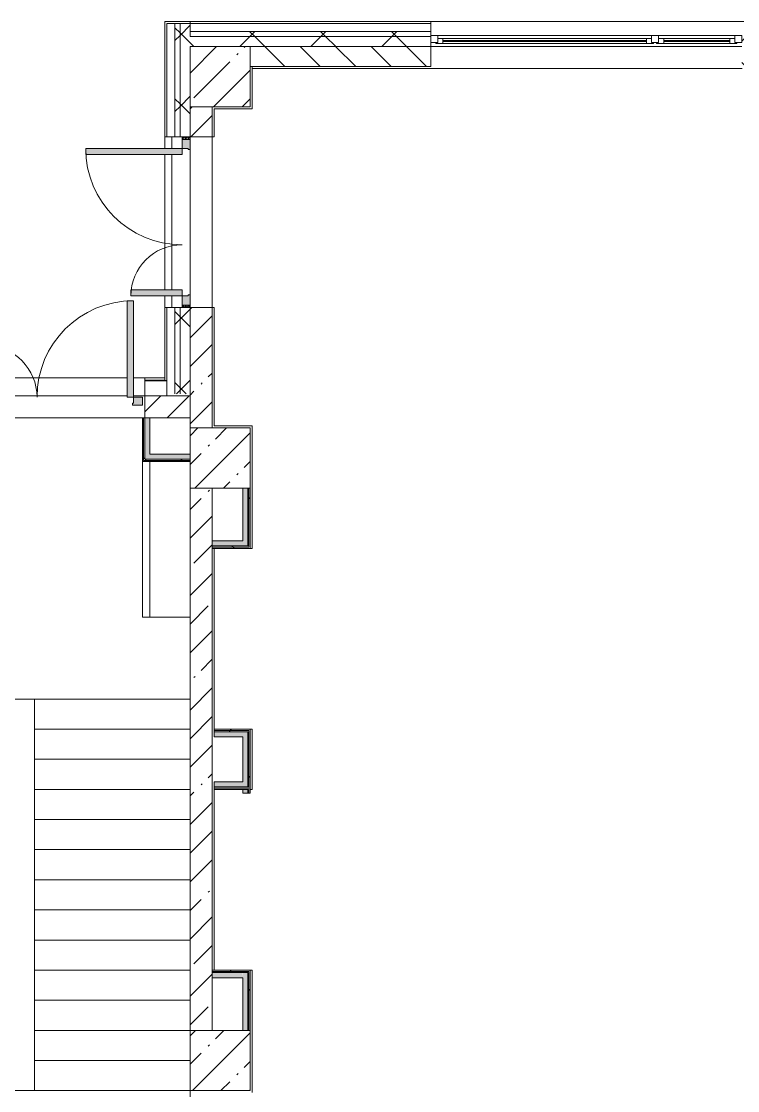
# Model space of a CAD drawing. Header units: millimetres. Extents: x 1311 to 195818, y -8553 to 29000.
# Drawn here: x 109288 to 116425, y 16700 to 27350 of the extents above; entities that cross this region are included whole.
import ezdxf

# ---------------------------------------------------------------- set-up
doc = ezdxf.new("R2010")
doc.units = ezdxf.units.MM
for name, color, linetype, lineweight, true_color in [('A-DOOR-1', 7, 'Continuous', 5, 0xaaaaaa), ('A-DOOR-2', 7, 'Continuous', 5, 0xe2e2e2), ('A-DOOR-FRAM-2', 7, 'Continuous', 5, 0xaaaaaa), ('A-FLOR-1', 7, 'Continuous', 5, 0xaaaaaa), ('I-WALL-2', 7, 'Continuous', 5, 0xe7e7e7), ('I-WALL-3', 7, 'Continuous', 9, 0xe7e7e7)]:
    doc.layers.add(name, color=color, linetype=linetype, lineweight=lineweight, true_color=true_color)
for name, color, linetype, lineweight in [('A-GLAZ-2', 7, 'Continuous', 5), ('A-WALL', 7, 'Continuous', 9), ('A-WALL-3', 7, 'Continuous', 5), ('I-WALL-4', 7, 'Continuous', 5), ('S-COLS-4', 7, 'Continuous', 5), ('S-STRS-MBND-2', 7, 'Continuous', 5)]:
    doc.layers.add(name, color=color, linetype=linetype, lineweight=lineweight)
pattern_1 = [(45, (68808.4, 0), (-353.5534, 353.5534), []), (135, (68808.4, 0), (-353.5534, -353.5534), [])]
pattern_2 = [(45, (68808.4, 0), (-285.123, 285.123), []), (45, (69093.5, 0), (-285.123, 285.123), [504.031, -100.806, 16.764, -84.042])]
pattern_3 = [(45, (68808.4, 0), (-530.33, 530.33), []), (135, (68808.4, 0), (-530.33, -530.33), [])]

# ---------------------------------------------------------------- blocks, each defined once
blk = doc.blocks.new('BSC_Колонна _Прямоугольная - 600х600-V100-1_11_1_птичка')
at = {"layer": 'S-COLS-4'}
h = blk.add_hatch(dxfattribs=at)
h.set_pattern_fill('FP_142', color=256, style=0, pattern_type=2)
h.set_pattern_definition([(45, (-42460, -26800), (-285.123, 285.123), []), (45, (-42174.88, -26800), (-285.123, 285.123), [504.031, -100.806, 16.764, -84.042])])
h.paths.add_polyline_path([(-300, -300), (300, -300), (300, 300), (-300, 300), (-300, -284)])
for p, q in [((300, 300), (-300, 300)), ((-300, 300), (-300, -300)), ((300, -300), (300, 300)), ((-300, -300), (300, -300))]:
    blk.add_line(p, q, dxfattribs=at)
blk = doc.blocks.new('BSC_Колонна _Прямоугольная - 600х600-V103-1_11_1_птичка')
at = {"layer": 'S-COLS-4'}
h = blk.add_hatch(dxfattribs=at)
h.set_pattern_fill('FP_147', color=256, style=0, pattern_type=2)
h.set_pattern_definition([(45, (-42460, -17000), (-285.123, 285.123), []), (45, (-42174.88, -17000), (-285.123, 285.123), [504.031, -100.806, 16.764, -84.042])])
h.paths.add_polyline_path([(-60, -300), (300, -300), (300, 300), (-300, 300), (-300, -300)])
for p, q in [((300, 300), (-300, 300)), ((-300, 300), (-300, -300)), ((300, -300), (300, 300)), ((-300, -300), (300, -300))]:
    blk.add_line(p, q, dxfattribs=at)
blk = doc.blocks.new('BSC_Колонна _Прямоугольная - 600х600-V104-1_11_1_птичка')
at = {"layer": 'S-COLS-4'}
h = blk.add_hatch(dxfattribs=at)
h.set_pattern_fill('FP_148', color=256, style=0, pattern_type=2)
h.set_pattern_definition([(45, (-42460, -23000), (-285.123, 285.123), []), (45, (-42174.88, -23000), (-285.123, 285.123), [504.031, -100.806, 16.764, -84.042])])
h.paths.add_polyline_path([(300, -300), (300, 300), (-300, 300), (-300, -300), (-80, -300)])
for p, q in [((300, 300), (-300, 300)), ((-300, 300), (-300, -300)), ((300, -300), (300, 300)), ((-300, -300), (300, -300))]:
    blk.add_line(p, q, dxfattribs=at)
blk = doc.blocks.new('110_Дверь_СКБ_2Ст_Наружная - ДН-1_л__ Двухстворчатая 1350 х3200 _ЛК_ в свету с верхним остеклением 2-22448815-1_11_1_птичка')
at = {"layer": 'A-DOOR-2'}
for points in [[(694.5, -91), (754.5, -91), (754.5, 869), (694.5, 869), (694.5, -78.7)], [(-715.5, -91), (-655.5, -91), (-655.5, 419), (-715.5, 419), (-715.5, -78.7)]]:
    blk.add_hatch(color=256, dxfattribs=at).paths.add_polyline_path(points)
h = blk.add_hatch(color=256, dxfattribs=at)
h.paths.add_polyline_path([(754.5, -171), (844.5, -171), (844.5, -91), (754.5, -91), (754.5, -151), (744.5, -151), (744.5, -171)])
h.paths.add_polyline_path([(-805.5, -171), (-705.5, -171), (-705.5, -151), (-715.5, -151), (-715.5, -91), (-805.5, -91)])
at = {"layer": 'A-DOOR-1'}
for p, q in [((754.5, 869), (694.5, 869)), ((694.5, 869), (694.5, -91)), ((754.5, -91), (754.5, 869)), ((-715.5, 419), (-715.5, -91)), ((-655.5, 419), (-715.5, 419)), ((-655.5, -91), (-655.5, 419)), ((-715.5, -91), (-655.5, -91)), ((694.5, -91), (754.5, -91))]:
    blk.add_line(p, q, dxfattribs=at)
for centre, radius, start, end in [((754.5, -91), 960, 90, 180), ((-715.5, -91), 510, 0, 90)]:
    blk.add_arc(centre, radius, start, end, dxfattribs=at)
at = {"layer": 'A-DOOR-FRAM-2'}
for p, q in [((-715.5, -91), (-805.5, -91)), ((-805.5, -91), (-805.5, -171)), ((-715.5, -151), (-715.5, -91)), ((754.5, -91), (754.5, -151)), ((844.5, -91), (754.5, -91)), ((844.5, -171), (844.5, -91)), ((-805.5, -171), (-705.5, -171)), ((-705.5, -151), (-715.5, -151)), ((-705.5, -171), (-705.5, -151)), ((754.5, -151), (744.5, -151)), ((744.5, -151), (744.5, -171)), ((744.5, -171), (844.5, -171))]:
    blk.add_line(p, q, dxfattribs=at)
blk = doc.blocks.new('120_Окно_СКБ_2Ст - 120_Окно_СКБ_2Ст 3100х2500 _мал_створка слева_-22273855-1_11_1_птичка')
at = {"layer": 'A-GLAZ-2'}
for p, q in [((-1550, -75), (-1550, -5)), ((-1550, -5), (-1480, -5)), ((1550, -5), (-1550, -5)), ((-1480, -75), (-1550, -75)), ((-1550, -75), (-1500, -75)), ((-1480, -75), (-1500, -75)), ((-1500, -75), (-1500, -85)), ((-1500, -85), (670, -85)), ((670, -85), (-1500, -85)), ((-1480, -5), (-1480, -75)), ((650, -35), (-1480, -35)), ((-1480, -35), (-1480, -75)), ((-1430, -85), (-1430, -35)), ((-1430, -55), (600, -55)), ((600, -65), (-1430, -65)), ((600, -85), (600, -35)), ((650, -75), (650, -5)), ((650, -5), (720, -5)), ((650, -75), (650, -35)), ((720, -75), (650, -75)), ((670, -75), (650, -75)), ((670, -75), (700, -75)), ((670, -85), (670, -75)), ((720, -75), (700, -75)), ((700, -75), (700, -85)), ((700, -85), (1500, -85)), ((1500, -85), (700, -85)), ((720, -5), (720, -75)), ((1480, -35), (720, -35)), ((720, -35), (720, -75)), ((770, -85), (770, -35)), ((770, -55), (1430, -55)), ((1430, -65), (770, -65)), ((1430, -85), (1430, -35)), ((1480, -75), (1480, -5)), ((1480, -5), (1550, -5)), ((1480, -75), (1480, -35)), ((1550, -75), (1480, -75)), ((1500, -75), (1480, -75)), ((1500, -75), (1550, -75)), ((1500, -85), (1500, -75)), ((1550, -5), (1550, -75))]:
    blk.add_line(p, q, dxfattribs=at)
blk = doc.blocks.new('110_Дверь_СКБ_2Ст_Наружная - ДН-1_л__ Двухстворчатая 1350 х3200 _ЛК_ в свету с верхним остеклением EI30-23529464-1_11_1_птичка')
at = {"layer": 'A-DOOR-1'}
h = blk.add_hatch(dxfattribs=at)
h.set_pattern_fill('FP_201', color=256, style=0, pattern_type=2)
h.set_pattern_definition([(135, (1451.41, 189.685), (-14.14214, -14.14214), []), (225, (1451.41, 189.685), (14.14214, -14.14214), [])])
h.paths.add_polyline_path([(844.5, -125), (869.5, -125), (869.5, -45), (844.5, -45), (844.5, -105)])
at = {"layer": 'A-DOOR-2'}
for points in [[(694.5, 105), (694.5, -45), (754.5, -45), (754.5, 915), (694.5, 915), (694.5, 125)], [(-715.5, -25), (-715.5, -45), (-655.5, -45), (-655.5, 465), (-715.5, 465), (-715.5, 12.4)]]:
    blk.add_hatch(color=256, dxfattribs=at).paths.add_polyline_path(points)
h = blk.add_hatch(color=256, dxfattribs=at)
h.paths.add_polyline_path([(-805.5, -125), (-705.5, -125), (-705.5, -105), (-715.5, -105), (-715.5, -45), (-805.5, -45)])
h.paths.add_polyline_path([(744.5, -125), (844.5, -125), (844.5, -45), (754.5, -45), (754.5, -105), (744.5, -105)])
at = {"layer": 'A-DOOR-FRAM-2'}
h = blk.add_hatch(dxfattribs=at)
h.set_pattern_fill('FP_202', color=256, style=0, pattern_type=2)
h.set_pattern_definition([(45, (-671.384, 189.685), (-14.1421, 14.1421), []), (135, (-671.384, 189.685), (-14.1421, -14.1421), [])])
h.paths.add_polyline_path([(-830.5, -45), (-830.5, -125), (-805.5, -125), (-805.5, -45)])
at = {"layer": 'A-DOOR-1'}
for p, q in [((754.5, 915), (694.5, 915)), ((694.5, 915), (694.5, -45)), ((754.5, -45), (754.5, 915)), ((-715.5, 465), (-715.5, -45)), ((-655.5, 465), (-715.5, 465)), ((-655.5, -45), (-655.5, 465)), ((-715.5, -45), (-655.5, -45)), ((694.5, -45), (754.5, -45))]:
    blk.add_line(p, q, dxfattribs=at)
for centre, radius, start, end in [((754.5, -45), 960, 90, 180), ((-715.5, -45), 510, 0, 90)]:
    blk.add_arc(centre, radius, start, end, dxfattribs=at)
at = {"layer": 'A-DOOR-FRAM-2'}
for p, q in [((-805.5, -45), (-830.5, -45)), ((-830.5, -45), (-830.5, -125)), ((-715.5, -45), (-805.5, -45)), ((-805.5, -45), (-805.5, -125)), ((-805.5, -125), (-805.5, -45)), ((-715.5, -105), (-715.5, -45)), ((-705.5, -105), (-715.5, -105)), ((-705.5, -125), (-705.5, -105)), ((754.5, -105), (744.5, -105)), ((744.5, -105), (744.5, -125)), ((754.5, -45), (754.5, -105)), ((844.5, -45), (754.5, -45)), ((844.5, -125), (844.5, -45)), ((869.5, -45), (844.5, -45)), ((844.5, -45), (844.5, -125)), ((869.5, -125), (869.5, -45)), ((-830.5, -125), (-805.5, -125)), ((-805.5, -125), (-705.5, -125)), ((744.5, -125), (844.5, -125)), ((844.5, -125), (869.5, -125))]:
    blk.add_line(p, q, dxfattribs=at)
blk = doc.blocks.new('Зашивка приборов отопления6 - Зашивка приборов отопления-33276534-1_11_1_птичка')
at = {"layer": 'A-WALL-3'}
for p, q in [((75235, 535), (73685, 535)), ((73685, 535), (73685, 460)), ((73685, 460), (73685, 60)), ((75235, 460), (73685, 460)), ((73685, 460), (73685, 60)), ((73685, 460), (75235, 460))]:
    blk.add_line(p, q, dxfattribs=at)

msp = doc.modelspace()

# ---------------------------------------------------------------- hatches: boundary and pattern name
at = {"layer": 'A-WALL-3'}
h = msp.add_hatch(dxfattribs=at)
h.set_pattern_fill('FP_120', color=256, style=0, pattern_type=2)
h.set_pattern_definition(pattern_1)
h.paths.add_polyline_path([(110858.4, 23639.7), (110868.4, 23641.9), (110868.4, 24500), (110818.4, 24500), (110818.4, 23639.7)])
h.paths.add_polyline_path([(110858.4, 26200), (110868.4, 26200), (110868.4, 27330), (110818.4, 27330), (110818.4, 26200)])
h = msp.add_hatch(dxfattribs=at)
h.set_pattern_fill('FP_120', color=256, style=0, pattern_type=2)
h.set_pattern_definition(pattern_1)
h.paths.add_polyline_path([(110968.4, 23639.7), (110968.4, 24500), (110868.4, 24500), (110868.4, 23639.7), (110948.6, 23639.7)])
h.paths.add_polyline_path([(110868.4, 26200), (110968.4, 26200), (110968.4, 27330), (110868.4, 27330), (110868.4, 26500)])
h = msp.add_hatch(dxfattribs=at)
h.set_pattern_fill('FP_120', color=256, style=0, pattern_type=2)
h.set_pattern_definition(pattern_1)
h.paths.add_polyline_path([(152233.5, 27200), (153778.4, 27200), (153778.4, 27250), (149158.4, 27250), (149158.4, 27200), (152033.5, 27200)])
h.paths.add_polyline_path([(139618.4, 27200), (139618.4, 27250), (137018.4, 27250), (137018.4, 27200), (139118.4, 27200)])
h.paths.add_polyline_path([(135568.4, 27200), (135918.4, 27200), (135918.4, 27250), (134968.4, 27250), (134968.4, 27200)])
h.paths.add_polyline_path([(141718.4, 27200), (143058.4, 27200), (143058.4, 27250), (141718.4, 27250), (141718.4, 27210)])
h.paths.add_polyline_path([(146058.4, 27200), (146058.4, 27250), (145158.4, 27250), (145158.4, 27200), (145558.4, 27200)])
h.paths.add_polyline_path([(129568.4, 27200), (129868.4, 27200), (129868.4, 27250), (128813.4, 27250), (128813.4, 27200), (129273.4, 27200)])
h.paths.add_polyline_path([(126513.4, 27200), (126513.4, 27250), (125668.4, 27250), (125668.4, 27200)])
h.paths.add_polyline_path([(122968.4, 27200), (123568.4, 27200), (123568.4, 27250), (122668.4, 27250), (122668.4, 27200)])
h.paths.add_polyline_path([(116968.4, 27200), (117568.4, 27200), (117568.4, 27250), (116468.4, 27250), (116468.4, 27200)])
h.paths.add_polyline_path([(120568.4, 27200), (120568.4, 27250), (119668.4, 27250), (119668.4, 27200)])
h.paths.add_polyline_path([(112564.1, 27200), (113368.4, 27200), (113368.4, 27250), (110968.4, 27250), (110968.4, 27200), (111588.4, 27200)])
h = msp.add_hatch(dxfattribs=at)
h.set_pattern_fill('FP_120', color=256, style=0, pattern_type=2)
h.set_pattern_definition(pattern_1)
h.paths.add_polyline_path([(111568.4, 27100), (113368.4, 27100), (113368.4, 27200), (110968.4, 27200), (110968.4, 27100)])
h.paths.add_polyline_path([(116668.4, 27100), (117568.4, 27100), (117568.4, 27200), (116468.4, 27200), (116468.4, 27100)])
h.paths.add_polyline_path([(152908.4, 27100), (153778.4, 27100), (153773.8, 27200), (149158.4, 27198.1), (149158.4, 27100), (152233.5, 27100)])
h.paths.add_polyline_path([(119668.4, 27100), (120568.4, 27100), (120568.4, 27200), (119668.4, 27200), (119668.4, 27140)])
h.paths.add_polyline_path([(122668.4, 27100), (123568.4, 27100), (123568.4, 27200), (122668.4, 27200), (122668.4, 27140)])
h.paths.add_polyline_path([(137018.4, 27100), (139618.4, 27100), (139618.4, 27200), (137018.4, 27200), (137018.4, 27110), (137050.4, 27110), (137050.4, 27102), (137018.4, 27102)])
h.paths.add_polyline_path([(129868.4, 27100), (129868.4, 27200), (128813.4, 27200), (128813.4, 27100), (129568.4, 27100)])
h.paths.add_polyline_path([(135886.4, 27100), (135886.4, 27102), (135886.4, 27110), (135918.4, 27110), (135918.4, 27200), (134968.4, 27200), (134968.4, 27100), (135868.4, 27100)])
h.paths.add_polyline_path([(126513.4, 27100), (126513.4, 27200), (125668.4, 27200), (125668.4, 27100), (126158.4, 27100)])
h.paths.add_polyline_path([(145558.4, 27100), (146058.4, 27100), (146058.4, 27200), (145158.4, 27200), (145158.4, 27100)])
h.paths.add_polyline_path([(142348.4, 27100), (143058.4, 27100), (143058.4, 27200), (141718.4, 27200), (141718.4, 27100)])
h = msp.add_hatch(dxfattribs=at)
h.set_pattern_fill('FP_102', color=256, style=0, pattern_type=2)
h.set_pattern_definition([(135, (68808.4, 0), (-176.7767, -176.7767), [])])
h.paths.add_polyline_path([(125668.4, 26900), (126513.4, 26900), (126513.4, 27100), (125668.4, 27100), (125668.4, 27091.3)])
h.paths.add_polyline_path([(111568.4, 26900), (113368.4, 26900), (113368.4, 27100), (111568.4, 27100), (111568.4, 27061.4)])
h.paths.add_polyline_path([(119990.4, 26900), (120568.4, 26900), (120568.4, 27100), (119668.4, 27100), (119668.4, 26900), (119968.4, 26900)])
h.paths.add_polyline_path([(149458.4, 26900), (149458.4, 27100), (149158.4, 27100), (149158.4, 26900)])
h.paths.add_polyline_path([(122668.4, 26900), (122968.4, 26900), (122968.4, 27100), (122668.4, 27100), (122668.4, 26969.4)])
h.paths.add_polyline_path([(129868.4, 26900), (129868.4, 27100), (129568.4, 27100), (129568.4, 26900)])
h.paths.add_polyline_path([(145558.4, 26900), (145558.4, 27100), (145158.4, 27100), (145158.4, 26900), (145236.6, 26900)])
h.paths.add_polyline_path([(128813.4, 26900), (128968.4, 26900), (128968.4, 27100), (128813.4, 27100), (128813.4, 26936.5)])
h.paths.add_polyline_path([(135868.4, 26900), (135868.4, 27100), (135568.4, 27100), (135568.4, 26900)])
h.paths.add_polyline_path([(137014.4, 26900), (139118.4, 26900), (139118.4, 27100), (137014.4, 27100), (137014.4, 27091.3)])
h.paths.add_polyline_path([(143058.4, 26900), (143058.4, 27100), (142848.4, 27100), (142848.4, 26900)])
h.paths.add_polyline_path([(142348.4, 26900), (142348.4, 27100), (141718.4, 27100), (141718.4, 26900)])
h.paths.add_polyline_path([(116468.4, 26900), (116968.4, 26900), (116968.4, 27100), (116468.4, 27100), (116468.4, 27079.6)])
h = msp.add_hatch(dxfattribs=at)
h.set_pattern_fill('FP_120', color=256, style=0, pattern_type=2)
h.set_pattern_definition(pattern_1)
h.paths.add_polyline_path([(107347.9, 23620), (107718.4, 23620), (107718.4, 23769.7), (107298.4, 23769.7), (107300.7, 23620)])
h.paths.add_polyline_path([(108818.4, 23620), (108818.4, 23769.7), (108618.4, 23769.7), (108618.4, 23620)])
h.paths.add_polyline_path([(110718.4, 23620), (110738.4, 23620), (110738.4, 23769.7), (110518.4, 23769.7), (110518.4, 23620), (110707.5, 23620)])
at = {"layer": 'I-WALL-2'}
for points in [[(111543.4, 22125), (111543.4, 22700), (111493.4, 22700), (111493.4, 22125)], [(111208.4, 22125), (111493.4, 22125), (111493.4, 22175), (111188.4, 22175), (111188.4, 22125)], [(111427.6, 20225), (111493.4, 20225), (111493.4, 20275), (111209.4, 20275), (111209.4, 20225), (111422.1, 20225)], [(111493.4, 19725), (111493.4, 19775), (111209.4, 19775), (111209.4, 19725)], [(111493.4, 17825), (111488.6, 17875), (111188.4, 17875), (111188.4, 17825)], [(111493.4, 17300), (111543.4, 17300), (111543.4, 17875), (111493.4, 17875), (111493.4, 17825)]]:
    msp.add_hatch(color=256, dxfattribs=at).paths.add_polyline_path(points)
h = msp.add_hatch(color=256, dxfattribs=at)
h.paths.add_polyline_path([(111493.4, 19662.5), (111543.4, 19662.5), (111543.4, 19700), (111493.4, 19700)])
h.paths.add_polyline_path([(111543.4, 19725), (111543.4, 20275), (111493.4, 20275), (111493.4, 19725), (111534.1, 19725)])
at = {"layer": 'I-WALL-3'}
for points in [[(110518.4, 22990), (110568.4, 22990), (110568.4, 23400), (110518.4, 23400), (110518.4, 23326.7)], [(110817, 22990), (110968.4, 22990), (110968.4, 23040), (110568.4, 23040), (110568.4, 22990), (110707.5, 22990)]]:
    msp.add_hatch(color=256, dxfattribs=at).paths.add_polyline_path(points)
at = {"layer": 'I-WALL-4'}
h = msp.add_hatch(dxfattribs=at)
h.set_pattern_fill('FP_101', color=256, style=0, pattern_type=2)
h.set_pattern_definition(pattern_2)
h.paths.add_polyline_path([(111097.8, 23300), (111188.4, 23300), (111188.4, 24500), (110968.4, 24500), (110968.4, 23300), (111082, 23300)])
h.paths.add_polyline_path([(111004.5, 26200), (111188.4, 26200), (111188.4, 26500), (110968.4, 26500), (110968.4, 26200)])
h = msp.add_hatch(dxfattribs=at)
h.set_pattern_fill('FP_101', color=256, style=0, pattern_type=2)
h.set_pattern_definition(pattern_2)
h.paths.add_polyline_path([(110518.4, 23400), (110968.4, 23400), (110963.3, 23620), (110518.4, 23619.7)])
h.paths.add_polyline_path([(108818.4, 23400), (108818.4, 23620), (108618.4, 23619.7), (108618.4, 23400)])
h.paths.add_polyline_path([(107568.4, 23400), (107718.4, 23400), (107718.4, 23620), (107348.4, 23619.7), (107348.4, 23420.3), (107568.4, 23420.3)])
h = msp.add_hatch(dxfattribs=at)
h.set_pattern_fill('FP_212', color=256, style=0, pattern_type=2)
h.set_pattern_definition(pattern_3)
h.paths.add_polyline_path([(110505.9, 22965), (110505.9, 23400), (110493.4, 23400), (110493.4, 22965)])
h = msp.add_hatch(dxfattribs=at)
h.set_pattern_fill('FP_212', color=256, style=0, pattern_type=2)
h.set_pattern_definition(pattern_3)
h.paths.add_polyline_path([(110518.4, 22977.5), (110518.4, 23400), (110505.9, 23400), (110505.9, 22977.5)])
h = msp.add_hatch(dxfattribs=at)
h.set_pattern_fill('FP_212', color=256, style=0, pattern_type=2)
h.set_pattern_definition(pattern_3)
h.paths.add_polyline_path([(110871.2, 22965), (110968.4, 22965), (110968.4, 22977.5), (110505.9, 22975), (110505.9, 22965), (110869.2, 22965)])
h = msp.add_hatch(dxfattribs=at)
h.set_pattern_fill('FP_212', color=256, style=0, pattern_type=2)
h.set_pattern_definition(pattern_3)
h.paths.add_polyline_path([(110707.5, 22977.5), (110968.4, 22977.5), (110968.4, 22990), (110518.4, 22990), (110518.4, 22977.5), (110664.4, 22977.5)])
h = msp.add_hatch(dxfattribs=at)
h.set_pattern_fill('FP_101', color=256, style=0, pattern_type=2)
h.set_pattern_definition(pattern_2)
h.paths.add_polyline_path([(110968.4, 17300), (111188.4, 17300), (111188.4, 22700), (110968.4, 22700), (110968.4, 17892.8)])
h = msp.add_hatch(dxfattribs=at)
h.set_pattern_fill('FP_212', color=256, style=0, pattern_type=2)
h.set_pattern_definition(pattern_3)
h.paths.add_polyline_path([(111555.9, 22112.5), (111555.9, 22700), (111543.4, 22700), (111543.4, 22112.5)])
h = msp.add_hatch(dxfattribs=at)
h.set_pattern_fill('FP_212', color=256, style=0, pattern_type=2)
h.set_pattern_definition(pattern_3)
h.paths.add_polyline_path([(111568.4, 22100), (111568.4, 22700), (111555.9, 22700), (111555.9, 22100)])
h = msp.add_hatch(dxfattribs=at)
h.set_pattern_fill('FP_212', color=256, style=0, pattern_type=2)
h.set_pattern_definition(pattern_3)
h.paths.add_polyline_path([(111543.4, 22112.5), (111543.4, 22125), (111188.4, 22125), (111188.4, 22112.5), (111543.1, 22112.5)])
h = msp.add_hatch(dxfattribs=at)
h.set_pattern_fill('FP_212', color=256, style=0, pattern_type=2)
h.set_pattern_definition(pattern_3)
h.paths.add_polyline_path([(111188.4, 22100), (111555.9, 22100), (111555.9, 22112.5), (111188.4, 22112.5)])
h = msp.add_hatch(dxfattribs=at)
h.set_pattern_fill('FP_212', color=256, style=0, pattern_type=2)
h.set_pattern_definition(pattern_3)
h.paths.add_polyline_path([(111555.9, 20287.5), (111555.9, 20300), (111209.4, 20300), (111209.4, 20287.5), (111543.4, 20287.5)])
h = msp.add_hatch(dxfattribs=at)
h.set_pattern_fill('FP_212', color=256, style=0, pattern_type=2)
h.set_pattern_definition(pattern_3)
h.paths.add_polyline_path([(111534.1, 20275), (111543.4, 20280.7), (111543.4, 20287.5), (111209.4, 20287.5), (111209.4, 20275), (111532.2, 20275)])
h = msp.add_hatch(dxfattribs=at)
h.set_pattern_fill('FP_212', color=256, style=0, pattern_type=2)
h.set_pattern_definition(pattern_3)
h.paths.add_polyline_path([(111555.9, 19662.5), (111555.9, 20287.5), (111543.4, 20287.5), (111543.4, 19662.5)])
h = msp.add_hatch(dxfattribs=at)
h.set_pattern_fill('FP_212', color=256, style=0, pattern_type=2)
h.set_pattern_definition(pattern_3)
h.paths.add_polyline_path([(111568.4, 19662.5), (111568.4, 20300), (111555.9, 20300), (111555.9, 19662.5)])
h = msp.add_hatch(dxfattribs=at)
h.set_pattern_fill('FP_212', color=256, style=0, pattern_type=2)
h.set_pattern_definition(pattern_3)
h.paths.add_polyline_path([(111555.9, 17887.5), (111555.9, 17900), (111188.4, 17900), (111188.4, 17887.5), (111543.4, 17887.5)])
h = msp.add_hatch(dxfattribs=at)
h.set_pattern_fill('FP_212', color=256, style=0, pattern_type=2)
h.set_pattern_definition(pattern_3)
h.paths.add_polyline_path([(111555.9, 17300), (111568.4, 17300), (111568.4, 17900), (111555.9, 17900), (111555.9, 17825)])
h = msp.add_hatch(dxfattribs=at)
h.set_pattern_fill('FP_212', color=256, style=0, pattern_type=2)
h.set_pattern_definition(pattern_3)
h.paths.add_polyline_path([(111543.4, 17875), (111543.1, 17887.5), (111188.4, 17887.5), (111188.4, 17875), (111493.4, 17875)])
h = msp.add_hatch(dxfattribs=at)
h.set_pattern_fill('FP_212', color=256, style=0, pattern_type=2)
h.set_pattern_definition(pattern_3)
h.paths.add_polyline_path([(111555.9, 17300), (111555.9, 17887.5), (111543.4, 17887.5), (111543.4, 17300)])

# ---------------------------------------------------------------- linework, layer by layer
at = {"layer": 'A-FLOR-1'}
for p, q in [((111588.4, 26880), (111588.4, 26480)), ((111588.4, 26480), (111208.4, 26480)), ((111208.4, 26480), (111208.4, 26200)), ((110718.4, 26200), (110718.4, 26085)), ((111208.4, 26200), (111188.4, 26200)), ((110718.4, 26025), (110718.4, 24675)), ((110718.4, 24615), (110718.4, 24500)), ((111188.4, 24500), (111208.4, 24500)), ((111208.4, 24500), (111208.4, 23320)), ((111208.4, 23320), (111588.4, 23320)), ((111588.4, 23320), (111588.4, 22100)), ((111208.4, 22100), (111208.4, 20300.5)), ((111588.4, 22100), (111568.4, 22100)), ((111208.4, 20300.5), (111588.4, 20300.5)), ((111588.4, 20300.5), (111588.4, 19700.5)), ((111208.4, 19700.5), (111208.4, 17900)), ((111588.4, 19700.5), (111567.6, 19700.5)), ((111568.4, 17900), (111588.4, 17900)), ((111588.4, 17900), (111588.4, 16680))]:
    msp.add_line(p, q, dxfattribs=at)
at = {"layer": 'A-WALL'}
for p, q in [((110738.4, 27330), (110968.4, 27330)), ((110738.4, 27330), (110738.4, 26200)), ((110818.4, 27330), (110818.4, 26200)), ((110868.4, 27330), (110868.4, 26200)), ((110968.4, 27350), (110968.4, 27200)), ((113368.4, 27330), (110968.4, 27330)), ((113368.4, 27250), (110968.4, 27250)), ((113368.4, 27200), (110968.4, 27200)), ((113368.4, 27100), (111568.4, 27100)), ((111568.4, 27100), (113368.4, 27100)), ((110968.4, 26200), (110968.4, 26500)), ((110738.4, 24500), (110738.4, 23639.7)), ((110818.4, 24500), (110818.4, 23639.7)), ((110868.4, 24500), (110868.4, 23639.7)), ((110968.4, 23639.7), (110968.4, 24500)), ((110738.4, 23772.7), (110518.4, 23772.7)), ((110738.4, 23769.7), (110518.4, 23769.7)), ((110718.4, 23772.7), (110718.4, 23777.7)), ((110518.4, 23620), (110718.4, 23620)), ((110718.4, 23620), (110718.4, 23619.7)), ((110718.4, 23619.7), (110738.4, 23619.7)), ((110505.9, 22977.5), (110505.9, 23400)), ((110568.4, 23400), (110518.4, 23400)), ((110518.4, 22990), (110518.4, 23400)), ((110968.4, 22977.5), (110505.9, 22977.5)), ((110968.4, 22990), (110518.4, 22990)), ((111543.4, 22125), (111543.4, 22700)), ((111555.9, 22112.5), (111555.9, 22700)), ((111188.4, 22175), (111188.4, 22100)), ((111188.4, 22125), (111543.4, 22125)), ((111188.4, 22112.5), (111555.9, 22112.5)), ((111555.9, 20287.5), (111209.4, 20287.5)), ((111543.4, 20275), (111209.4, 20275)), ((111543.4, 19725), (111543.4, 20275)), ((111555.9, 19662.5), (111555.9, 20287.5)), ((111209.4, 19725), (111543.4, 19725)), ((111209.4, 19712.5), (111543.4, 19712.5)), ((111543.4, 19700), (111493.4, 19700)), ((111543.4, 19662.5), (111543.4, 19700)), ((111188.4, 17900), (111188.4, 17825)), ((111555.9, 17887.5), (111188.4, 17887.5)), ((111543.4, 17875), (111188.4, 17875)), ((111543.4, 17300), (111543.4, 17875)), ((111555.9, 17300), (111555.9, 17887.5))]:
    msp.add_line(p, q, dxfattribs=at)
at = {"layer": 'A-WALL-3'}
for p, q in [((110968.4, 27350), (110718.4, 27350)), ((110718.4, 27350), (110718.4, 26200)), ((110968.4, 27350), (120568.4, 27350)), ((113368.4, 27100), (113368.4, 27350)), ((113368.4, 26900), (113368.4, 27100)), ((116468.4, 27100), (113368.4, 27100)), ((111568.4, 26900), (113368.4, 26900)), ((110718.4, 26200), (110888.4, 26200)), ((110788.4, 26085), (110788.4, 26200)), ((110788.4, 24675), (110788.4, 26025)), ((110968.4, 26075), (110968.4, 24625)), ((110788.4, 24500), (110788.4, 24615)), ((110888.4, 24500), (110718.4, 24500)), ((110718.4, 24500), (110718.4, 23777.7)), ((108993.4, 23799.7), (110343.4, 23799.7)), ((110403.4, 23799.7), (110719, 23799.7)), ((110518.4, 23799.7), (110518.4, 23620)), ((110718.4, 23777.7), (110518.4, 23777.7)), ((110343.4, 23619.7), (108993.4, 23619.7)), ((110518.4, 23619.7), (110403.4, 23619.7)), ((110738.4, 23639.7), (110738.4, 23619.7)), ((110738.4, 23619.7), (110968.4, 23619.7))]:
    msp.add_line(p, q, dxfattribs=at)
at = {"layer": 'I-WALL-4'}
for p, q in [((113368.4, 27100), (116468.4, 27100)), ((111588.4, 26900), (111588.4, 26880)), ((116469, 26880), (111588.4, 26880)), ((111188.4, 26500), (111188.4, 23300)), ((110968.4, 26200), (111188.4, 26200)), ((111188.4, 24500), (110968.4, 24500)), ((108993.4, 23620), (110343.4, 23620)), ((110403.4, 23620), (110518.4, 23620)), ((110518.4, 23620), (110518.4, 23400)), ((110968.4, 23620), (110718.4, 23620)), ((110968.4, 23639.7), (110968.4, 23300)), ((110518.4, 23400), (107348.4, 23400)), ((110493.4, 23400), (110493.4, 22965)), ((110568.4, 23400), (110968.4, 23400)), ((110568.4, 23040), (110568.4, 23400)), ((110968.4, 23040), (110568.4, 23040)), ((110493.4, 22965), (110968.4, 22965)), ((110968.4, 22700), (110968.4, 17300)), ((111188.4, 22175), (111188.4, 22700)), ((111493.4, 22700), (111493.4, 22175)), ((111568.4, 22100), (111568.4, 22700)), ((111493.4, 22175), (111188.4, 22175)), ((111188.4, 17900), (111188.4, 22100)), ((111188.4, 22100), (111568.4, 22100)), ((111568.4, 20300), (111209.4, 20300)), ((111209.4, 20300), (111209.4, 20225)), ((111568.4, 19662.5), (111568.4, 20300)), ((111209.4, 20225), (111493.4, 20225)), ((111493.4, 20225), (111493.4, 19775)), ((111493.4, 19775), (111209.4, 19775)), ((111209.4, 19775), (111209.4, 19700)), ((111209.4, 19700), (111493.4, 19700)), ((111493.4, 19700), (111493.4, 19662.5)), ((111493.4, 19662.5), (111568.4, 19662.5)), ((111568.4, 17900), (111188.4, 17900)), ((111568.4, 17300), (111568.4, 17900)), ((111188.4, 17300), (111188.4, 17825)), ((111188.4, 17825), (111493.4, 17825)), ((111493.4, 17825), (111493.4, 17300))]:
    msp.add_line(p, q, dxfattribs=at)
at = {"layer": 'S-STRS-MBND-2'}
for p, q in [((110968.4, 23400), (107568.4, 23400)), ((110968.4, 20600), (110968.4, 23400)), ((107568.4, 20600), (109418.4, 20600)), ((109418.4, 20600), (110968.4, 20600)), ((109418.4, 16700), (109418.4, 20600)), ((109418.4, 20600), (110968.4, 20600)), ((110968.4, 16700), (110968.4, 20600)), ((109418.4, 20300), (110968.4, 20300)), ((109418.4, 20300), (110968.4, 20300)), ((109418.4, 20000), (110968.4, 20000)), ((109418.4, 20000), (110968.4, 20000)), ((109418.4, 19700), (110968.4, 19700)), ((109418.4, 19700), (110968.4, 19700)), ((109418.4, 19400), (110968.4, 19400)), ((109418.4, 19400), (110968.4, 19400)), ((109418.4, 19100), (110968.4, 19100)), ((109418.4, 19100), (110968.4, 19100)), ((109418.4, 18800), (110968.4, 18800)), ((109418.4, 18800), (110968.4, 18800)), ((109418.4, 18500), (110968.4, 18500)), ((109418.4, 18500), (110968.4, 18500)), ((109418.4, 18200), (110968.4, 18200)), ((109418.4, 18200), (110968.4, 18200)), ((109418.4, 17900), (110968.4, 17900)), ((109418.4, 17900), (110968.4, 17900)), ((109418.4, 17600), (110968.4, 17600)), ((109418.4, 17600), (110968.4, 17600)), ((109418.4, 17300), (110968.4, 17300)), ((109418.4, 17300), (110968.4, 17300)), ((109418.4, 17000), (110968.4, 17000)), ((109418.4, 17000), (110968.4, 17000)), ((109418.4, 16700), (109118.4, 16700)), ((109418.4, 16700), (110968.4, 16700)), ((109418.4, 16700), (110968.4, 16700)), ((110968.4, 15200), (110968.4, 16700))]:
    msp.add_line(p, q, dxfattribs=at)

# ---------------------------------------------------------------- block references
at = {"layer": 'A-DOOR-1', "rotation": 89.9999999999999}
msp.add_blockref('110_Дверь_СКБ_2Ст_Наружная - ДН-1_л__ Двухстворчатая 1350 х3200 _ЛК_ в свету с верхним остеклением EI30-23529464-1_11_1_птичка', (110843.4, 25330.5), dxfattribs=at)
at = {"layer": 'A-DOOR-1'}
msp.add_blockref('110_Дверь_СКБ_2Ст_Наружная - ДН-1_л__ Двухстворчатая 1350 х3200 _ЛК_ в свету с верхним остеклением 2-22448815-1_11_1_птичка', (109648.9, 23698.7), dxfattribs=at)
at = {"layer": 'A-GLAZ-2'}
msp.add_blockref('120_Окно_СКБ_2Ст - 120_Окно_СКБ_2Ст 3100х2500 _мал_створка слева_-22273855-1_11_1_птичка', (114918.4, 27215), dxfattribs=at)
at = {"layer": 'A-WALL-3', "rotation": 89.9999999999998}
msp.add_blockref('Зашивка приборов отопления6 - Зашивка приборов отопления-33276534-1_11_1_птичка', (111028.4, -52270), dxfattribs=at)
at = {"layer": 'S-COLS-4'}
for name, p in [('BSC_Колонна _Прямоугольная - 600х600-V100-1_11_1_птичка', (111268.4, 26800)), ('BSC_Колонна _Прямоугольная - 600х600-V104-1_11_1_птичка', (111268.4, 23000)), ('BSC_Колонна _Прямоугольная - 600х600-V103-1_11_1_птичка', (111268.4, 17000))]:
    msp.add_blockref(name, p, dxfattribs=at)

doc.saveas('drawing.dxf')
